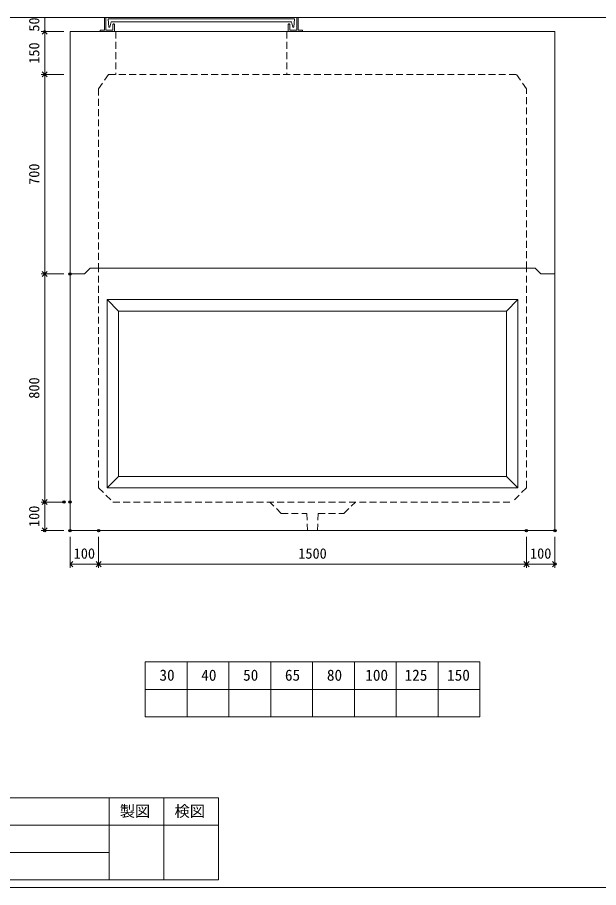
# Model space of a CAD drawing. Units: millimetres, scale not verified. Extents: x -6420 to 6420, y -3040 to 3040.
# Drawn here: x 285 to 2323, y -2660 to 392 of the extents above; entities that cross this region are included whole.
import ezdxf
from ezdxf.enums import TextEntityAlignment as Align

# ---------------------------------------------------------------- set-up
doc = ezdxf.new("R2010")
doc.units = ezdxf.units.MM
doc.header["$LTSCALE"] = 20
doc.header["$PDMODE"] = 32
doc.header["$PDSIZE"] = 8
doc.linetypes.add('DASHED1', pattern=[1.8, 1.2, -0.6])
doc.layers.add('0-1_Defpoints', color=7, linetype='Continuous')
for name, color, linetype, lineweight in [('0-2_waku', 7, 'Continuous', 18), ('0-3_gaikei', 7, 'Continuous', 18), ('0-4_kakure', 7, 'DASHED1', 5), ('0-5_sunpou', 7, 'Continuous', 5), ('0-8_uchigawa', 6, 'Continuous', 18), ('0-A_futa', 3, 'Continuous', 18), ('0-B_GL', 4, 'Continuous', 18), ('0-D_文字１', 7, 'Continuous', 18)]:
    doc.layers.add(name, color=color, linetype=linetype, lineweight=lineweight)
doc.styles.add('ＭＳ ゴシック', font='')
doc.styles.get('ＭＳ ゴシック').set_extended_font_data('MS Gothic')

# ---------------------------------------------------------------- blocks, each defined once
blk = doc.blocks.new('_Open90')
at = {"layer": '0-5_sunpou'}
blk.add_line((0, 0), (-1, 0), dxfattribs=at)
blk.add_lwpolyline([(-0.5, 0.5), (0, 0), (-0.5, -0.5)], dxfattribs=at)
blk = doc.blocks.new('D55')
at = {"layer": '0-1_Defpoints'}
for p in [(3053.24, 2079.26), (2964.21, 1279.26), (3053.24, 1279.26)]:
    blk.add_point(p, dxfattribs=at)
at = {"layer": '0-5_sunpou'}
for p, q in [((3031.24, 2079.26), (2951.21, 2079.26)), ((2964.21, 2061.26), (2964.21, 1297.26)), ((3031.24, 1279.26), (2951.21, 1279.26))]:
    blk.add_line(p, q, dxfattribs=at)
at = {"layer": '0-5_sunpou', "xscale": 18, "yscale": 18}
for p, rotation in [((2964.21, 2079.26), 90), ((2964.21, 1279.26), 270)]:
    blk.add_blockref('_Open90', p, dxfattribs=dict(at, rotation=rotation))
at = {"layer": '0-5_sunpou', "style": 'ＭＳ ゴシック'}
blk.add_text('800', height=36.66, rotation=90, dxfattribs=at).set_placement((2956.21, 1641.76), align=Align.BOTTOM_LEFT)
blk = doc.blocks.new('D56')
at = {"layer": '0-1_Defpoints'}
for p in [(3031.24, 1279.26), (2964.21, 1179.26), (3053.24, 1179.26)]:
    blk.add_point(p, dxfattribs=at)
at = {"layer": '0-5_sunpou'}
for p, q in [((3009.24, 1279.26), (2951.21, 1279.26)), ((2964.21, 1261.26), (2964.21, 1197.26)), ((3031.24, 1179.26), (2951.21, 1179.26))]:
    blk.add_line(p, q, dxfattribs=at)
at = {"layer": '0-5_sunpou', "xscale": 18, "yscale": 18}
for p, rotation in [((2964.21, 1279.26), 90), ((2964.21, 1179.26), 270)]:
    blk.add_blockref('_Open90', p, dxfattribs=dict(at, rotation=rotation))
at = {"layer": '0-5_sunpou', "style": 'ＭＳ ゴシック'}
blk.add_text('100', height=36.66, rotation=90, dxfattribs=at).set_placement((2956.21, 1191.76), align=Align.BOTTOM_LEFT)
blk = doc.blocks.new('D57')
at = {"layer": '0-1_Defpoints'}
for p in [(3053.24, 1179.26), (3153.24, 1179.26), (3153.24, 1061.55)]:
    blk.add_point(p, dxfattribs=at)
at = {"layer": '0-5_sunpou'}
for p, q in [((3053.24, 1157.26), (3053.24, 1048.55)), ((3153.24, 1157.26), (3153.24, 1048.55)), ((3071.24, 1061.55), (3135.24, 1061.55))]:
    blk.add_line(p, q, dxfattribs=at)
at = {"layer": '0-5_sunpou', "xscale": 18, "yscale": 18, "rotation": 180}
blk.add_blockref('_Open90', (3053.24, 1061.55), dxfattribs=at)
at = {"layer": '0-5_sunpou', "xscale": 18, "yscale": 18}
blk.add_blockref('_Open90', (3153.24, 1061.55), dxfattribs=at)
at = {"layer": '0-5_sunpou', "style": 'ＭＳ ゴシック'}
blk.add_text('100', height=36.66, dxfattribs=at).set_placement((3065.74, 1069.55), align=Align.BOTTOM_LEFT)
blk = doc.blocks.new('D58')
at = {"layer": '0-1_Defpoints'}
for p in [(3153.24, 1179.26), (4653.24, 1179.26), (4653.24, 1061.55)]:
    blk.add_point(p, dxfattribs=at)
at = {"layer": '0-5_sunpou'}
for p, q in [((3153.24, 1157.26), (3153.24, 1048.55)), ((4653.24, 1157.26), (4653.24, 1048.55)), ((3171.24, 1061.55), (4635.24, 1061.55))]:
    blk.add_line(p, q, dxfattribs=at)
at = {"layer": '0-5_sunpou', "xscale": 18, "yscale": 18, "rotation": 180}
blk.add_blockref('_Open90', (3153.24, 1061.55), dxfattribs=at)
at = {"layer": '0-5_sunpou', "xscale": 18, "yscale": 18}
blk.add_blockref('_Open90', (4653.24, 1061.55), dxfattribs=at)
at = {"layer": '0-5_sunpou', "style": 'ＭＳ ゴシック'}
blk.add_text('1500', height=36.66, dxfattribs=at).set_placement((3853.24, 1069.55), align=Align.BOTTOM_LEFT)
blk = doc.blocks.new('D59')
at = {"layer": '0-1_Defpoints'}
for p in [(4653.24, 1179.26), (4753.24, 1179.26), (4753.24, 1061.55)]:
    blk.add_point(p, dxfattribs=at)
at = {"layer": '0-5_sunpou'}
for p, q in [((4653.24, 1157.26), (4653.24, 1048.55)), ((4753.24, 1157.26), (4753.24, 1048.55)), ((4671.24, 1061.55), (4735.24, 1061.55))]:
    blk.add_line(p, q, dxfattribs=at)
at = {"layer": '0-5_sunpou', "xscale": 18, "yscale": 18, "rotation": 180}
blk.add_blockref('_Open90', (4653.24, 1061.55), dxfattribs=at)
at = {"layer": '0-5_sunpou', "xscale": 18, "yscale": 18}
blk.add_blockref('_Open90', (4753.24, 1061.55), dxfattribs=at)
at = {"layer": '0-5_sunpou', "style": 'ＭＳ ゴシック'}
blk.add_text('100', height=36.66, dxfattribs=at).set_placement((4665.74, 1069.55), align=Align.BOTTOM_LEFT)
blk = doc.blocks.new('150')
at = {"layer": '0-5_sunpou'}
blk.add_line((8, 57), (8, -57), dxfattribs=at)
at = {"layer": '0-5_sunpou', "xscale": 18, "yscale": 18}
for p, rotation in [((8, 75), 90), ((8, -75), 270)]:
    blk.add_blockref('_Open90', p, dxfattribs=dict(at, rotation=rotation))
at = {"layer": '0-5_sunpou', "style": 'ＭＳ ゴシック'}
blk.add_text('150', height=36.66, rotation=90, dxfattribs=at).set_placement((0, -37.5), align=Align.BOTTOM_LEFT)
blk = doc.blocks.new('50')
at = {"layer": '0-5_sunpou'}
for p, q in [((57.6, 33.33), (-23.42, 33.33)), ((-10.42, 33.33), (-10.42, -16.67)), ((34.61, -16.67), (-23.42, -16.67)), ((56.61, -16.67), (-23.42, -16.67))]:
    blk.add_line(p, q, dxfattribs=at)
blk.add_point((-10.42, -16.67), dxfattribs=at)
at = {"layer": '0-5_sunpou', "style": 'ＭＳ ゴシック'}
blk.add_text('50', height=36.66, rotation=90, dxfattribs=at).set_placement((-18.42, -16.67), align=Align.BOTTOM_LEFT)
blk = doc.blocks.new('700')
at = {"layer": '0-5_sunpou'}
for p, q in [((75.03, 350), (-5, 350)), ((8, 332), (8, -332))]:
    blk.add_line(p, q, dxfattribs=at)
at = {"layer": '0-5_sunpou', "xscale": 18, "yscale": 18}
for p, rotation in [((8, 350), 90), ((8, -350), 270)]:
    blk.add_blockref('_Open90', p, dxfattribs=dict(at, rotation=rotation))
at = {"layer": '0-5_sunpou', "style": 'ＭＳ ゴシック'}
blk.add_text('700', height=36.66, rotation=90, dxfattribs=at).set_placement((0, -37.5), align=Align.BOTTOM_LEFT)

msp = doc.modelspace()

# ---------------------------------------------------------------- linework, layer by layer
at = {"layer": '0-2_waku'}
for p, q in [((733.33, -1868.72), (733.33, -2060.72)), ((733.33, -1868.72), (733.33, -2060.72)), ((733.33, -1868.72), (733.33, -2060.72)), ((733.33, -1868.72), (733.33, -2060.72)), ((733.33, -1868.72), (1906.67, -1868.72)), ((880, -1868.72), (880, -2060.72)), ((1026.67, -1868.72), (1026.67, -2060.72)), ((1026.67, -1868.72), (1026.67, -2060.72)), ((1173.33, -1868.72), (1173.33, -2060.72)), ((1320, -1868.72), (1320, -2060.72)), ((1466.67, -1868.72), (1466.67, -2060.72)), ((1613.33, -1868.72), (1613.33, -2060.72)), ((1760, -1868.72), (1760, -2060.72)), ((1906.67, -1868.72), (1906.67, -2060.72)), ((733.33, -1964.72), (1906.67, -1964.72)), ((733.33, -2060.72), (1906.67, -2060.72)), ((-1713.33, -2345.48), (990.67, -2345.48)), ((606.67, -2345.48), (606.67, -2633.48)), ((606.67, -2345.48), (606.67, -2633.48)), ((798.67, -2345.48), (798.67, -2633.48)), ((990.67, -2345.48), (990.67, -2633.48)), ((-1713.33, -2441.48), (990.67, -2441.48)), ((-1713.33, -2537.48), (606.67, -2537.48)), ((-1713.33, -2633.48), (990.67, -2633.48)), ((-1740, -2660.15), (6420, -2660.15))]:
    msp.add_line(p, q, dxfattribs=at)
at = {"layer": '0-3_gaikei'}
for p, q in [((470, 342.28), (2170, 342.28)), ((470, 342.28), (470, -507.72)), ((470, 342.28), (2170, 342.28)), ((2170, 342.28), (2170, -507.72)), ((540, -487.72), (520, -507.72)), ((540, -487.72), (520, -507.72)), ((540, -487.72), (520, -507.72)), ((540, -487.72), (520, -507.72)), ((540, -487.72), (520, -507.72)), ((540, -487.72), (520, -507.72)), ((540, -487.72), (520, -507.72)), ((540, -487.72), (520, -507.72)), ((540, -487.72), (520, -507.72)), ((540, -487.72), (520, -507.72)), ((540, -487.72), (520, -507.72)), ((540, -487.72), (520, -507.72)), ((540, -487.72), (520, -507.72)), ((540, -487.72), (520, -507.72)), ((540, -487.72), (520, -507.72)), ((540, -487.72), (520, -507.72)), ((540, -487.72), (520, -507.72)), ((540, -487.72), (520, -507.72)), ((540, -487.72), (520, -507.72)), ((540, -487.72), (520, -507.72)), ((540, -487.72), (520, -507.72)), ((540, -487.72), (520, -507.72)), ((540, -487.72), (520, -507.72)), ((540, -487.72), (520, -507.72)), ((540, -487.72), (520, -507.72)), ((540, -487.72), (520, -507.72)), ((540, -487.72), (520, -507.72)), ((540, -487.72), (520, -507.72)), ((540, -487.72), (520, -507.72)), ((540, -487.72), (520, -507.72)), ((540, -487.72), (520, -507.72)), ((540, -487.72), (520, -507.72)), ((540, -487.72), (520, -507.72)), ((540, -487.72), (520, -507.72)), ((540, -487.72), (520, -507.72)), ((540, -487.72), (2100, -487.72)), ((540, -487.72), (2100, -487.72)), ((540, -487.72), (2100, -487.72)), ((540, -487.72), (2100, -487.72)), ((540, -487.72), (2100, -487.72)), ((540, -487.72), (2100, -487.72)), ((540, -487.72), (2100, -487.72)), ((540, -487.72), (2100, -487.72)), ((540, -487.72), (2100, -487.72)), ((540, -487.72), (2100, -487.72)), ((540, -487.72), (2100, -487.72)), ((540, -487.72), (2100, -487.72)), ((540, -487.72), (2100, -487.72)), ((540, -487.72), (2100, -487.72)), ((540, -487.72), (2100, -487.72)), ((540, -487.72), (2100, -487.72)), ((540, -487.72), (2100, -487.72)), ((540, -487.72), (2100, -487.72)), ((540, -487.72), (2100, -487.72)), ((540, -487.72), (2100, -487.72)), ((540, -487.72), (2100, -487.72)), ((540, -487.72), (2100, -487.72)), ((540, -487.72), (2100, -487.72)), ((540, -487.72), (2100, -487.72)), ((540, -487.72), (2100, -487.72)), ((540, -487.72), (2100, -487.72)), ((540, -487.72), (2100, -487.72)), ((540, -487.72), (2100, -487.72)), ((540, -487.72), (2100, -487.72)), ((540, -487.72), (2100, -487.72)), ((540, -487.72), (2100, -487.72)), ((540, -487.72), (2100, -487.72)), ((540, -487.72), (2100, -487.72)), ((540, -487.72), (2100, -487.72)), ((540, -487.72), (2100, -487.72)), ((2100, -487.72), (2120, -507.72)), ((2100, -487.72), (2120, -507.72)), ((2100, -487.72), (2120, -507.72)), ((2100, -487.72), (2120, -507.72)), ((2100, -487.72), (2120, -507.72)), ((2100, -487.72), (2120, -507.72)), ((2100, -487.72), (2120, -507.72)), ((2100, -487.72), (2120, -507.72)), ((2100, -487.72), (2120, -507.72)), ((2100, -487.72), (2120, -507.72)), ((2100, -487.72), (2120, -507.72)), ((2100, -487.72), (2120, -507.72)), ((2100, -487.72), (2120, -507.72)), ((2100, -487.72), (2120, -507.72)), ((2100, -487.72), (2120, -507.72)), ((2100, -487.72), (2120, -507.72)), ((2100, -487.72), (2120, -507.72)), ((2100, -487.72), (2120, -507.72)), ((2100, -487.72), (2120, -507.72)), ((2100, -487.72), (2120, -507.72)), ((2100, -487.72), (2120, -507.72)), ((2100, -487.72), (2120, -507.72)), ((2100, -487.72), (2120, -507.72)), ((2100, -487.72), (2120, -507.72)), ((2100, -487.72), (2120, -507.72)), ((2100, -487.72), (2120, -507.72)), ((2100, -487.72), (2120, -507.72)), ((2100, -487.72), (2120, -507.72)), ((2100, -487.72), (2120, -507.72)), ((2100, -487.72), (2120, -507.72)), ((2100, -487.72), (2120, -507.72)), ((2100, -487.72), (2120, -507.72)), ((2100, -487.72), (2120, -507.72)), ((2100, -487.72), (2120, -507.72)), ((2100, -487.72), (2120, -507.72)), ((470, -507.72), (520, -507.72)), ((470, -507.72), (520, -507.72)), ((470, -507.72), (520, -507.72)), ((470, -507.72), (520, -507.72)), ((470, -507.72), (520, -507.72)), ((470, -507.72), (520, -507.72)), ((470, -507.72), (520, -507.72)), ((470, -507.72), (520, -507.72)), ((470, -507.72), (520, -507.72)), ((470, -507.72), (520, -507.72)), ((470, -507.72), (520, -507.72)), ((470, -507.72), (520, -507.72)), ((470, -507.72), (520, -507.72)), ((470, -507.72), (520, -507.72)), ((470, -507.72), (520, -507.72)), ((470, -507.72), (520, -507.72)), ((470, -507.72), (520, -507.72)), ((470, -507.72), (520, -507.72)), ((470, -507.72), (520, -507.72)), ((470, -507.72), (520, -507.72)), ((470, -507.72), (520, -507.72)), ((470, -507.72), (520, -507.72)), ((470, -507.72), (470, -1407.72)), ((470, -507.72), (520, -507.72)), ((470, -507.72), (520, -507.72)), ((470, -507.72), (520, -507.72)), ((470, -507.72), (520, -507.72)), ((470, -507.72), (520, -507.72)), ((470, -507.72), (520, -507.72)), ((470, -507.72), (520, -507.72)), ((470, -507.72), (520, -507.72)), ((470, -507.72), (520, -507.72)), ((470, -507.72), (520, -507.72)), ((470, -507.72), (520, -507.72)), ((470, -507.72), (520, -507.72)), ((470, -507.72), (520, -507.72)), ((2120, -507.72), (2170, -507.72)), ((2120, -507.72), (2170, -507.72)), ((2120, -507.72), (2170, -507.72)), ((2120, -507.72), (2170, -507.72)), ((2120, -507.72), (2170, -507.72)), ((2120, -507.72), (2170, -507.72)), ((2120, -507.72), (2170, -507.72)), ((2120, -507.72), (2170, -507.72)), ((2120, -507.72), (2170, -507.72)), ((2120, -507.72), (2170, -507.72)), ((2120, -507.72), (2170, -507.72)), ((2120, -507.72), (2170, -507.72)), ((2120, -507.72), (2170, -507.72)), ((2120, -507.72), (2170, -507.72)), ((2120, -507.72), (2170, -507.72)), ((2120, -507.72), (2170, -507.72)), ((2120, -507.72), (2170, -507.72)), ((2120, -507.72), (2170, -507.72)), ((2120, -507.72), (2170, -507.72)), ((2120, -507.72), (2170, -507.72)), ((2120, -507.72), (2170, -507.72)), ((2120, -507.72), (2170, -507.72)), ((2120, -507.72), (2170, -507.72)), ((2120, -507.72), (2170, -507.72)), ((2120, -507.72), (2170, -507.72)), ((2120, -507.72), (2170, -507.72)), ((2120, -507.72), (2170, -507.72)), ((2120, -507.72), (2170, -507.72)), ((2120, -507.72), (2170, -507.72)), ((2120, -507.72), (2170, -507.72)), ((2120, -507.72), (2170, -507.72)), ((2120, -507.72), (2170, -507.72)), ((2120, -507.72), (2170, -507.72)), ((2120, -507.72), (2170, -507.72)), ((2120, -507.72), (2170, -507.72)), ((2170, -1407.72), (2170, -507.72)), ((470, -1407.72), (2170, -1407.72))]:
    msp.add_line(p, q, dxfattribs=at)
at = {"layer": '0-4_kakure'}
for p, q in [((630, 342.28), (630, 192.28)), ((1230, 342.28), (1230, 192.28)), ((570, 142.28), (605, 192.28)), ((605, 192.28), (2035, 192.28)), ((2070, 142.28), (2035, 192.28)), ((570, 142.28), (570, -487.72)), ((2070, -487.72), (2070, 142.28)), ((570, -1257.72), (570, -487.72)), ((2070, -1257.72), (2070, -487.72)), ((570, -1257.72), (620, -1307.72)), ((2070, -1257.72), (2020, -1307.72)), ((620, -1307.72), (2020, -1307.72)), ((1210, -1347.72), (1170, -1307.72)), ((1210, -1347.72), (1300, -1347.72)), ((1300, -1347.72), (1302.5, -1407.72)), ((1340, -1347.72), (1337.5, -1407.72))]:
    msp.add_line(p, q, dxfattribs=at)
msp.add_lwpolyline([(1340, -1347.72), (1430, -1347.72), (1470, -1307.72)], dxfattribs=at)
at = {"layer": '0-8_uchigawa'}
for p, q in [((600, -597.72), (1320, -597.72)), ((600, -597.72), (600, -1257.72)), ((640, -637.72), (600, -597.72)), ((2040, -597.72), (1320, -597.72)), ((2000, -637.72), (2040, -597.72)), ((2040, -597.72), (2040, -1257.72)), ((2040, -597.72), (2040, -1257.72)), ((640, -637.72), (640, -1217.72)), ((640, -637.72), (1320, -637.72)), ((640, -637.72), (1320, -637.72)), ((2000, -637.72), (1320, -637.72)), ((2000, -637.72), (2000, -1217.72)), ((640, -1217.72), (600, -1257.72)), ((640, -1217.72), (1320, -1217.72)), ((600, -1257.72), (1320, -1257.72)), ((1320.69, -1258.41), (2040, -1257.72))]:
    msp.add_line(p, q, dxfattribs=at)
msp.add_lwpolyline([(1320, -1217.72), (2000, -1217.72), (2040, -1257.72)], dxfattribs=at)
at = {"layer": '0-A_futa'}
for p, q in [((590, 390.28), (590, 347.28)), ((592, 392.28), (595, 392.28)), ((595, 392.28), (595, 347.28)), ((602.81, 387.78), (1257.14, 387.78)), ((602.81, 387.78), (605.3, 357.78)), ((613.33, 376.78), (609.01, 357.78)), ((613.33, 376.78), (1246.67, 376.78)), ((620, 367.28), (620, 347.28)), ((622, 369.28), (623, 369.28)), ((625, 367.28), (625, 342.28)), ((1235, 367.28), (1235, 342.28)), ((1238, 369.28), (1237, 369.28)), ((1240, 367.28), (1240, 347.28)), ((1246.67, 376.78), (1250.99, 357.78)), ((1257.14, 387.78), (1254.89, 357.78)), ((1265, 392.28), (1268, 392.28)), ((1265, 392.28), (1265, 347.28)), ((1270, 390.28), (1270, 347.28)), ((575, 345.28), (575, 344.28)), ((577, 347.28), (590, 347.28)), ((630, 342.28), (577, 342.28)), ((595, 347.28), (620, 347.28)), ((605.3, 357.78), (609.01, 357.78)), ((1235, 342.28), (1283, 342.28)), ((1265, 347.28), (1240, 347.28)), ((1254.89, 357.78), (1250.99, 357.78)), ((1283, 347.28), (1270, 347.28)), ((1285, 345.28), (1285, 344.28))]:
    msp.add_line(p, q, dxfattribs=at)
for centre, start, end in [((592, 390.28), 90, 180), ((622, 367.28), 90, 180), ((623, 367.28), 0, 90), ((1237, 367.28), 90, 180), ((1238, 367.28), 0, 90), ((1268, 390.28), 0, 90), ((577, 345.28), 90, 180), ((577, 344.28), 180, 270), ((1283, 345.28), 0, 90), ((1283, 344.28), 270, 0)]:
    msp.add_arc(centre, 2, start, end, dxfattribs=at)
at = {"layer": '0-B_GL'}
msp.add_line((-1740, 392.28), (6420, 392.28), dxfattribs=at)

# ---------------------------------------------------------------- block references
at = {"layer": '0-5_sunpou'}
for name, p in [('50', (391.39, 358.95)), ('150', (372.97, 267.28)), ('700', (372.97, -157.72)), ('D55', (-2583.24, -2586.98)), ('D56', (-2583.24, -2586.98)), ('D57', (-2583.24, -2586.98)), ('D58', (-2583.24, -2586.98)), ('D59', (-2583.24, -2586.98))]:
    msp.add_blockref(name, p, dxfattribs=at)

# ---------------------------------------------------------------- texts
at = {"layer": '0-D_文字１', "style": 'ＭＳ ゴシック'}
for s, p in [('30', (783.17, -1946.17)), ('40', (929.84, -1946.17)), ('50', (1076.5, -1946.17)), ('65', (1223.17, -1946.17)), ('80', (1370.38, -1946.17)), ('100', (1504.88, -1946.17)), ('125', (1642.73, -1946.17)), ('150', (1791.75, -1946.17)), ('製図', (644.08, -2423.15)), ('検図', (836.08, -2423.15))]:
    msp.add_text(s, height=39.1, dxfattribs=at).set_placement(p, align=Align.BOTTOM_LEFT)

doc.saveas('drawing.dxf')
